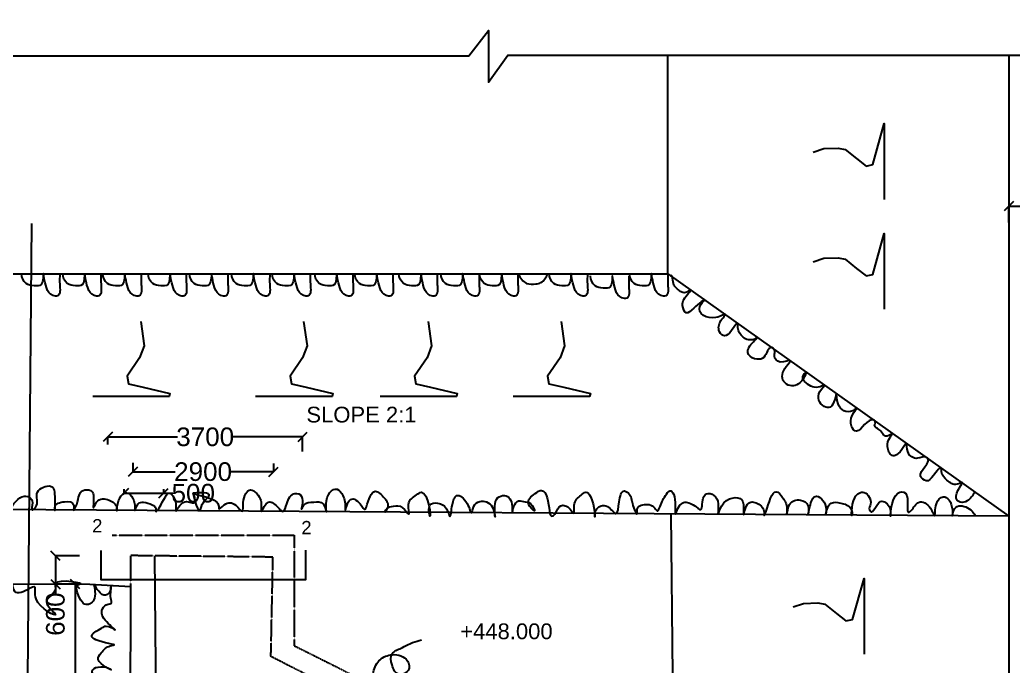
# Model space of a CAD drawing. Header units: inches. Extents: x -68883 to 79575, y 52 to 198306.
# Drawn here: x -56450 to -35123, y 158852 to 172726 of the extents above; entities that cross this region are included whole.
import ezdxf

# ---------------------------------------------------------------- set-up
doc = ezdxf.new("R2010")
doc.units = ezdxf.units.IN
doc.header["$MEASUREMENT"] = 0
doc.linetypes.add('DASHDOT', pattern=[1, 0.5, -0.25, 0, -0.25])
doc.layers.add('DRAWING', color=7, linetype='Continuous')
doc.styles.get("Standard").update_dxf_attribs({"font": 'arial.ttf'})
doc.dimstyles.new('ST200', dxfattribs={"dimtxt": 400, "dimasz": 200, "dimexe": 0.18, "dimexo": 0.0625, "dimgap": 0.09, "dimtad": 0, "dimdec": 0, "dimzin": 0, "dimdsep": 46, "dimtxsty": 'Standard', "dimblk": 'OBLIQUE', "dimcen": 0.09, "dimadec": 0, "dimazin": 0, "dimtfac": 1, "dimtdec": 0, "dimtofl": 0, "dimtmove": 0, "dimatfit": 3, "dimfxl": 1, "dimtolj": 1, "dimtzin": 0, "dimarcsym": 0})

# ---------------------------------------------------------------- blocks, each defined once
blk = doc.blocks.new('_Oblique')
at = {"color": 0, "linetype": 'ByBlock', "lineweight": -2}
blk.add_line((-0.5, -0.5), (0.5, 0.5), dxfattribs=at)
blk = doc.blocks.new('*D138')
at = {"layer": 'Defpoints', "color": 0, "transparency": 16777216}
for p in [(-25921, 168729), (-35213, 168376), (-25921, 168352)]:
    blk.add_point(p, dxfattribs=at)
at = {"layer": 'DRAWING', "color": 0, "lineweight": -2, "transparency": 16777216}
for p, q in [((-35213, 168376), (-35213, 168729)), ((-35213, 168729), (-31166, 168729)), ((-25921, 168729), (-29968, 168729)), ((-25921, 168352), (-25921, 168729))]:
    blk.add_line(p, q, dxfattribs=at)
at = {"layer": 'DRAWING', "color": 0, "lineweight": -2, "transparency": 16777216, "xscale": 200, "yscale": 200, "zscale": 200, "rotation": 180}
blk.add_blockref('_Oblique', (-35213, 168729), dxfattribs=at)
at = {"layer": 'DRAWING', "color": 0, "lineweight": -2, "transparency": 16777216, "xscale": 200, "yscale": 200, "zscale": 200}
blk.add_blockref('_Oblique', (-25921, 168729), dxfattribs=at)
at = {"layer": 'DRAWING', "color": 0, "transparency": 16777216, "insert": (-30567, 168729), "char_height": 400, "attachment_point": 5}
blk.add_mtext('\\A1;8925', dxfattribs=at)
blk = doc.blocks.new('*D156')
at = {"layer": 'Defpoints', "color": 0, "transparency": 16777216}
for p in [(-54564, 163607), (-50378, 163772), (-50378, 163458)]:
    blk.add_point(p, dxfattribs=at)
at = {"layer": 'DRAWING', "color": 0, "lineweight": -2, "transparency": 16777216}
for p, q in [((-54564, 163607), (-54564, 163772)), ((-54564, 163772), (-53068, 163772)), ((-50378, 163772), (-51875, 163772)), ((-50378, 163458), (-50378, 163772))]:
    blk.add_line(p, q, dxfattribs=at)
at = {"layer": 'DRAWING', "color": 0, "lineweight": -2, "transparency": 16777216, "xscale": 200, "yscale": 200, "zscale": 200, "rotation": 180}
blk.add_blockref('_Oblique', (-54564, 163772), dxfattribs=at)
at = {"layer": 'DRAWING', "color": 0, "lineweight": -2, "transparency": 16777216, "xscale": 200, "yscale": 200, "zscale": 200}
blk.add_blockref('_Oblique', (-50378, 163772), dxfattribs=at)
at = {"layer": 'DRAWING', "color": 0, "transparency": 16777216, "insert": (-52471, 163772), "char_height": 400, "attachment_point": 5}
blk.add_mtext('\\A1;3700', dxfattribs=at)
blk = doc.blocks.new('*D157')
at = {"layer": 'Defpoints', "color": 0, "transparency": 16777216}
for p in [(-54026, 163219), (-51006, 163204), (-51006, 163025)]:
    blk.add_point(p, dxfattribs=at)
at = {"layer": 'DRAWING', "color": 0, "lineweight": -2, "transparency": 16777216}
for p, q in [((-54026, 163219), (-54026, 163025)), ((-51006, 163204), (-51006, 163025)), ((-54026, 163025), (-53116, 163025)), ((-51006, 163025), (-51916, 163025))]:
    blk.add_line(p, q, dxfattribs=at)
at = {"layer": 'DRAWING', "color": 0, "lineweight": -2, "transparency": 16777216, "xscale": 200, "yscale": 200, "zscale": 200, "rotation": 180}
blk.add_blockref('_Oblique', (-54026, 163025), dxfattribs=at)
at = {"layer": 'DRAWING', "color": 0, "lineweight": -2, "transparency": 16777216, "xscale": 200, "yscale": 200, "zscale": 200}
blk.add_blockref('_Oblique', (-51006, 163025), dxfattribs=at)
at = {"layer": 'DRAWING', "color": 0, "transparency": 16777216, "insert": (-52516, 163025), "char_height": 400, "attachment_point": 5}
blk.add_mtext('\\A1;2900', dxfattribs=at)
blk = doc.blocks.new('*D158')
at = {"layer": 'Defpoints', "color": 0, "transparency": 16777216}
for p in [(-54220, 162652), (-53368, 162652), (-53368, 162562)]:
    blk.add_point(p, dxfattribs=at)
at = {"layer": 'DRAWING', "color": 0, "lineweight": -2, "transparency": 16777216}
for p, q in [((-54220, 162651), (-54220, 162562)), ((-54220, 162562), (-53368, 162562)), ((-53368, 162651), (-53368, 162562)), ((-53368, 162562), (-53168, 162562))]:
    blk.add_line(p, q, dxfattribs=at)
at = {"layer": 'DRAWING', "color": 0, "lineweight": -2, "transparency": 16777216, "xscale": 200, "yscale": 200, "zscale": 200, "rotation": 180}
blk.add_blockref('_Oblique', (-54220, 162562), dxfattribs=at)
at = {"layer": 'DRAWING', "color": 0, "lineweight": -2, "transparency": 16777216, "xscale": 200, "yscale": 200, "zscale": 200}
blk.add_blockref('_Oblique', (-53368, 162562), dxfattribs=at)
at = {"layer": 'DRAWING', "color": 0, "transparency": 16777216, "insert": (-52727, 162562), "char_height": 400, "attachment_point": 5}
blk.add_mtext('\\A1;500', dxfattribs=at)
blk = doc.blocks.new('*D160')
at = {"layer": 'Defpoints', "color": 0, "transparency": 16777216}
for p in [(-55167, 161219), (-55686, 160610), (-55170, 160610)]:
    blk.add_point(p, dxfattribs=at)
at = {"layer": 'DRAWING', "color": 0, "lineweight": -2, "transparency": 16777216}
for p, q in [((-55167, 161219), (-55686, 161219)), ((-55686, 161219), (-55686, 160610)), ((-55170, 160610), (-55686, 160610)), ((-55686, 160610), (-55686, 160410))]:
    blk.add_line(p, q, dxfattribs=at)
at = {"layer": 'DRAWING', "color": 0, "lineweight": -2, "transparency": 16777216, "xscale": 200, "yscale": 200, "zscale": 200}
for p, rotation in [((-55686, 161219), 90), ((-55686, 160610), 270)]:
    blk.add_blockref('_Oblique', p, dxfattribs=dict(at, rotation=rotation))
at = {"layer": 'DRAWING', "color": 0, "transparency": 16777216, "insert": (-55686, 159968), "char_height": 400, "attachment_point": 5, "rotation": 90}
blk.add_mtext('\\A1;600', dxfattribs=at)
blk = doc.blocks.new('*D161')
at = {"layer": 'Defpoints', "color": 0, "transparency": 16777216}
for p in [(-55170, 160610), (-55278, 155178), (-55262, 155178)]:
    blk.add_point(p, dxfattribs=at)
at = {"layer": 'DRAWING', "color": 0, "lineweight": -2, "transparency": 16777216}
for p, q in [((-55170, 160610), (-55262, 160610)), ((-55262, 160610), (-55262, 158499)), ((-55262, 155178), (-55262, 157289)), ((-55278, 155178), (-55262, 155178))]:
    blk.add_line(p, q, dxfattribs=at)
at = {"layer": 'DRAWING', "color": 0, "lineweight": -2, "transparency": 16777216, "xscale": 200, "yscale": 200, "zscale": 200}
for p, rotation in [((-55262, 160610), 90), ((-55262, 155178), 270)]:
    blk.add_blockref('_Oblique', p, dxfattribs=dict(at, rotation=rotation))
at = {"layer": 'DRAWING', "color": 0, "transparency": 16777216, "insert": (-55262, 157894), "char_height": 400, "attachment_point": 5, "rotation": 90}
blk.add_mtext('\\A1;4856', dxfattribs=at)

msp = doc.modelspace()

# ---------------------------------------------------------------- linework, layer by layer
at = {"layer": 'DRAWING'}
for points in [[(-64395.27822, 171953.97498), (-46808.9927, 171953.97498), (-46390.17854, 172498.619), (-46390.17854, 171391.83884), (-45974.67344, 171968.84962), (-26147.32306, 171968.84962), (-20531.15581, 171968.84962), (-19957.32998, 172726.04758), (-19957.32998, 171250.39561), (-19641.3076, 171705.43992), (10148.06784, 171705.43992)], [(-59223.14204, 167276.43036), (-42537.7117, 167276.43036), (-42537.7117, 171968.84962)], [(-35212.66233, 171968.84962), (-35212.66233, 171968.84962), (-35212.66233, 147370.66296)], [(-39413.41532, 169885.98316), (-39189.3639, 169964.23584), (-38879.81787, 169974.37222), (-38730.12008, 169943.96336), (-38484.00576, 169748.83878), (-38278.46867, 169585.88469), (-38136.40116, 169619.60026), (-37890.05426, 170499.69513), (-37890.05426, 168869.98155)], [(-56318.80503, 153718.93069), (-56194.33918, 168351.89813)], [(-39413.41532, 167528.9452), (-39189.3639, 167607.19789), (-38879.81787, 167617.33427), (-38730.12008, 167586.92541), (-38484.00576, 167391.80083), (-38278.46867, 167228.84674), (-38136.40116, 167262.5623), (-37890.05426, 168142.65718), (-37890.05426, 166512.9436)], [(-42537.7117, 167276.43036), (-35212.66233, 162073.33573), (-56988.32619, 162211.79627), (-59652.62456, 162202.40552), (-60088.75283, 161779.03334), (-60180.46934, 161401.53931), (-60048.99608, 160971.22975), (-59767.26766, 160706.76627), (-59512.69189, 160628.78357), (-54947.68438, 160609.0779), (-54075.05145, 160560.09351), (-54094.53527, 152169.30802), (-54093.65745, 147354.22377), (-54157.3683, 133528.28411), (-51114.51747, 133514.26245), (-51104.68428, 135648.1702), (-41788.4603, 140352.19669), (-37825.31631, 140365.03826), (-37801.09778, 143677.68312), (-37733.78673, 147414.19866)], [(-53855.96468, 166251.26103), (-53780.86967, 165726.24985), (-53878.23758, 165470.96504), (-54146.78513, 165077.20788), (-54118.21617, 164913.36295), (-53801.10209, 164839.17678), (-53228.36198, 164705.18904), (-53243.71619, 164639.55635), (-54886.71774, 164639.55635)], [(-50357.69288, 166251.26103), (-50282.59787, 165726.24985), (-50379.96578, 165470.96504), (-50648.51333, 165077.20788), (-50619.94437, 164913.36295), (-50302.83029, 164839.17678), (-49730.09018, 164705.18904), (-49745.44439, 164639.55635), (-51388.44594, 164639.55635)], [(-47685.02405, 166251.26103), (-47609.92903, 165726.24985), (-47707.29695, 165470.96504), (-47975.84449, 165077.20788), (-47947.27554, 164913.36295), (-47630.16145, 164839.17678), (-47057.42134, 164705.18904), (-47072.77556, 164639.55635), (-48715.77711, 164639.55635)], [(-44828.72197, 166251.26103), (-44753.62695, 165726.24985), (-44850.99487, 165470.96504), (-45119.54241, 165077.20788), (-45090.97346, 164913.36295), (-44773.85937, 164839.17678), (-44201.11926, 164705.18904), (-44216.47348, 164639.55635), (-45859.47503, 164639.55635)], [(-42473.36241, 162119.50288), (-42400.27993, 155194.56841)], [(-54714.88713, 161334.61706), (-54714.88713, 160709.2378), (-53262.11688, 160709.2378), (-50307.13075, 160709.2378), (-50307.13075, 161343.98298)], [(-53558.41203, 161219.46996), (-53509.58621, 155729.83144), (-50034.48228, 155711.97957), (-41541.07696, 151351.61464)], [(-39848.62725, 160121.57208), (-39624.57583, 160199.82477), (-39315.0298, 160209.96115), (-39165.33202, 160179.55229), (-38919.21769, 159984.42771), (-38713.68061, 159821.47362), (-38571.61309, 159855.18918), (-38325.26619, 160735.28406), (-38325.26619, 159105.57048)]]:
    msp.add_lwpolyline(points, dxfattribs=at)
at = {"layer": 'DRAWING', "linetype": 'DASHDOT'}
for points in [[(-54470.59752, 161666.03428), (-50559.0456, 161666.03428), (-50559.0456, 159290.67887), (-41571.53552, 154778.49706), (-37307.30863, 154760.18491), (-37339.03469, 151603.2517), (-30898.60683, 151538.52769), (-15853.84785, 151496.53716), (9260.52013, 151278.67071), (15616.2601, 151266.81812), (15577.21689, 154363.58781), (23617.05221, 154418.38312), (33693.88458, 157920.63315), (38146.65268, 159468.76515), (37990.38395, 165775.59428), (40833.30566, 165846.03535), (40962.90182, 160615.68126), (40967.47847, 157766.36955)], [(-37733.78673, 147414.19866), (-37707.20865, 154264.62037), (-41703.48109, 154340.29686), (-51059.67959, 159056.87432), (-51015.4657, 161192.70327), (-54070.99541, 161224.86534), (-54075.05145, 160560.09351)]]:
    msp.add_lwpolyline(points, dxfattribs=at)
at = {"layer": 'DRAWING'}
for points in [[(-55593.08442, 167276.43036), (-55593.08442, 167046.25578), (-55638.62753, 166800.90762), (-55743.25792, 166809.99455), (-55879.73362, 166978.1034), (-55947.97109, 167276.43036), (-55993.46299, 167046.25578), (-56144.40795, 167016.73359), (-56316.86937, 167067.30091), (-56416.54872, 167276.43036), (-56416.54872, 167279.05287)], [(-54707.55529, 167276.43036), (-54707.55529, 167046.25578), (-54753.09841, 166800.90762), (-54857.7288, 166809.99455), (-54994.2045, 166978.1034), (-55062.44197, 167276.43036), (-55107.93387, 167046.25578), (-55258.87882, 167016.73359), (-55431.34025, 167067.30091), (-55531.0196, 167276.43036), (-55531.0196, 167279.05287)], [(-53844.27423, 167276.43036), (-53844.27423, 167046.25578), (-53889.81735, 166800.90762), (-53994.44774, 166809.99455), (-54130.92344, 166978.1034), (-54199.16091, 167276.43036), (-54244.65281, 167046.25578), (-54395.59776, 167016.73359), (-54568.05918, 167067.30091), (-54667.73854, 167276.43036), (-54667.73854, 167279.05287)], [(-52874.71595, 167276.43036), (-52874.71595, 167046.25578), (-52920.25907, 166800.90762), (-53024.88946, 166809.99455), (-53161.36515, 166978.1034), (-53229.60262, 167276.43036), (-53275.09452, 167046.25578), (-53426.03948, 167016.73359), (-53598.5009, 167067.30091), (-53698.18025, 167276.43036), (-53698.18025, 167279.05287)], [(-51982.72293, 167276.43036), (-51982.72293, 167046.25578), (-52028.26605, 166800.90762), (-52132.89644, 166809.99455), (-52269.37213, 166978.1034), (-52337.60961, 167276.43036), (-52383.1015, 167046.25578), (-52534.04646, 167016.73359), (-52706.50788, 167067.30091), (-52806.18723, 167276.43036), (-52806.18723, 167279.05287)], [(-51084.26601, 167276.43036), (-51084.26601, 167046.25578), (-51129.80913, 166800.90762), (-51234.43952, 166809.99455), (-51370.91522, 166978.1034), (-51439.15269, 167276.43036), (-51484.64459, 167046.25578), (-51635.58954, 167016.73359), (-51808.05096, 167067.30091), (-51907.73031, 167276.43036), (-51907.73031, 167279.05287)], [(-50211.66393, 167276.43036), (-50211.66393, 167046.25578), (-50257.20705, 166800.90762), (-50361.83744, 166809.99455), (-50498.31314, 166978.1034), (-50566.55061, 167276.43036), (-50612.04251, 167046.25578), (-50762.98746, 167016.73359), (-50935.44888, 167067.30091), (-51035.12823, 167276.43036), (-51035.12823, 167279.05287)], [(-49296.57159, 167276.43036), (-49296.57159, 167046.25578), (-49342.1147, 166800.90762), (-49446.74509, 166809.99455), (-49583.22079, 166978.1034), (-49651.45826, 167276.43036), (-49696.95016, 167046.25578), (-49847.89511, 167016.73359), (-50020.35654, 167067.30091), (-50120.03589, 167276.43036), (-50120.03589, 167279.05287)], [(-48436.89655, 167276.43036), (-48436.89655, 167046.25578), (-48482.43966, 166800.90762), (-48587.07005, 166809.99455), (-48723.54575, 166978.1034), (-48791.78322, 167276.43036), (-48837.27512, 167046.25578), (-48988.22008, 167016.73359), (-49160.6815, 167067.30091), (-49260.36085, 167276.43036), (-49260.36085, 167279.05287)], [(-47486.72996, 167276.43036), (-47486.72996, 167046.25578), (-47532.27307, 166800.90762), (-47636.90346, 166809.99455), (-47773.37916, 166978.1034), (-47841.61663, 167276.43036), (-47887.10853, 167046.25578), (-48038.05348, 167016.73359), (-48210.51491, 167067.30091), (-48310.19426, 167276.43036), (-48310.19426, 167279.05287)], [(-46588.27304, 167276.43036), (-46588.27304, 167046.25578), (-46633.81616, 166800.90762), (-46738.44654, 166809.99455), (-46874.92224, 166978.1034), (-46943.15971, 167276.43036), (-46988.65161, 167046.25578), (-47139.59657, 167016.73359), (-47312.05799, 167067.30091), (-47411.73734, 167276.43036), (-47411.73734, 167279.05287)], [(-45754.45359, 167276.43036), (-45754.45359, 167046.25578), (-45799.99671, 166800.90762), (-45904.6271, 166809.99455), (-46041.10279, 166978.1034), (-46109.34027, 167276.43036), (-46154.83217, 167046.25578), (-46305.77712, 167016.73359), (-46478.23854, 167067.30091), (-46577.91789, 167276.43036), (-46577.91789, 167279.05287)], [(-45754.45359, 167276.43036), (-45569.06667, 167069.53173), (-45371.38867, 167058.31385), (-45263.56396, 167085.23636), (-45115.30528, 167276.43036)], [(-44263.62954, 167276.43036), (-44263.62954, 167046.25578), (-44309.17266, 166800.90762), (-44413.80305, 166809.99455), (-44550.27874, 166978.1034), (-44618.51622, 167276.43036), (-44664.00812, 167046.25578), (-44814.95307, 167016.73359), (-44987.41449, 167067.30091), (-45087.09384, 167276.43036), (-45087.09384, 167279.05287)], [(-43374.08795, 167226.91799), (-43374.08795, 166996.7434), (-43419.63107, 166751.39525), (-43524.26146, 166760.48218), (-43660.73716, 166928.59103), (-43728.97463, 167226.91799), (-43774.46653, 166996.7434), (-43925.41148, 166967.22121), (-44097.8729, 167017.78854), (-44197.55226, 167226.91799), (-44197.55226, 167229.5405)], [(-42537.7117, 167276.43036), (-42537.7117, 167046.25578), (-42583.25482, 166800.90762), (-42687.88521, 166809.99455), (-42824.3609, 166978.1034), (-42892.59838, 167276.43036), (-42938.09027, 167046.25578), (-43089.03523, 167016.73359), (-43261.49665, 167067.30091), (-43361.176, 167276.43036), (-43361.176, 167279.05287)], [(-35945.26429, 162593.7141), (-36107.72032, 162400.1556), (-36259.81686, 162372.17268), (-36347.87278, 162456.12117), (-36230.05589, 162796.00593), (-36327.86014, 162755.93662), (-36543.99803, 162843.88263), (-36660.07196, 163019.77438), (-36668.86253, 163107.69701), (-36833.52238, 162941.57019), (-36993.62427, 162829.63905), (-37109.6982, 162925.58011), (-36961.38408, 163315.47954), (-36990.376, 163336.07295), (-37173.73881, 163313.34157), (-37385.87402, 163457.25287), (-37410.32042, 163634.36589), (-37630.02916, 163385.29722), (-37722.08776, 163373.30466), (-37818.14829, 163557.19145), (-37758.11037, 163777.0562), (-37708.84537, 163846.41273), (-37830.15633, 163789.04876), (-37930.22029, 163849.01185), (-38006.26818, 163932.96035), (-38098.32679, 164012.91104), (-38085.95363, 164114.2785), (-38112.07027, 164132.82954), (-38487.63436, 163895.37327), (-38579.69297, 164235.1642), (-38471.18984, 164387.91767), (-38567.68568, 164335.10278), (-38879.8841, 164483.0116), (-38918.12779, 164705.38453), (-39051.99328, 164411.05595), (-39180.07449, 164427.04603), (-39272.1331, 164746.84936), (-39172.994, 164886.4199), (-39268.13117, 164850.78546), (-39568.32156, 164930.73615), (-39640.36752, 165066.65269), (-39568.72461, 165167.51341), (-39629.65106, 165020.8593), (-39913.83148, 164872.95019), (-40045.91537, 164960.89621), (-39993.8828, 165284.69706), (-39906.63047, 165407.53311), (-40121.96401, 165380.63783), (-40250.04522, 165508.55934), (-40252.49785, 165653.20801), (-40303.97653, 165689.77409), (-40478.1904, 165480.57641), (-40618.27965, 165440.60092), (-40802.39686, 165540.5395), (-40754.36621, 165756.40673), (-40610.05058, 165907.18318), (-40674.31565, 165872.33539), (-40922.47346, 165916.3084), (-40998.52135, 166008.25165), (-41034.54471, 166116.18527), (-41041.47889, 166213.6333), (-41214.65924, 166000.25661), (-41350.74581, 165948.28856), (-41438.80174, 166064.21722), (-41374.76113, 166300.07234), (-41303.80436, 166399.9671), (-41504.55466, 166334.90416), (-41848.77376, 166574.7568), (-41748.53944, 166715.86924), (-41980.85765, 166538.77884), (-42144.96222, 166434.84274), (-42221.01086, 166590.74688), (-42092.9289, 166858.58217), (-42044.81493, 166926.31824), (-42152.96758, 166874.57225), (-42349.09207, 166966.5155), (-42405.12732, 167030.47639), (-42471.94664, 167229.71643), (-42477.17329, 167222.35822)], [(-60030.03894, 161836.02994), (-60154.06112, 162059.95915), (-60286.14501, 162347.78203), (-60202.09177, 162407.74512), (-59845.86538, 162199.87321), (-59753.37788, 162104.59909), (-59797.83474, 162223.85833), (-59769.81674, 162383.76), (-59593.70488, 162511.68122), (-59433.60299, 162503.68618), (-59413.59035, 162299.8115), (-59413.25, 162203.24924), (-59353.45159, 162203.46), (-59245.4831, 162351.77955), (-59125.4065, 162403.7476), (-59013.33525, 162359.77459), (-58909.28752, 162205.02553), (-58893.2594, 162139.91012), (-58849.23143, 162327.79443), (-58685.12686, 162539.66415), (-58605.07554, 162607.62227), (-58525.02497, 162303.80902), (-58439.4408, 162319.93736), (-58215.29831, 162391.893), (-58043.18838, 162347.92), (-57927.10281, 162208.4874), (-57863.07385, 162467.84617), (-57738.99531, 162563.78723), (-57618.91871, 162467.84617), (-57574.89075, 162164.03321), (-57575.05181, 162209.72826), (-57462.8195, 162371.90512), (-57254.68697, 162431.86849), (-57106.59311, 162275.96435), (-57106.36547, 162211.38022), (-57038.54983, 162363.91008), (-56930.48126, 162615.75528), (-56718.34605, 162471.84369), (-56682.32344, 162307.94451), (-56682.94715, 162209.85452), (-56578.2568, 162339.92496), (-56244.32162, 162475.65632), (-56182.00513, 162359.91256), (-56182.97949, 162206.67547), (-56114.86128, 162256.56122), (-56070.83256, 162588.35711), (-55790.65482, 162716.27833), (-55698.59622, 162436.45078), (-55700.07677, 162203.60494), (-55698.59622, 162256.56122), (-55490.46368, 162380.48521), (-55294.33919, 162308.52927), (-55295.02272, 162201.0294), (-55230.29858, 162324.51964), (-55094.21201, 162624.33508), (-54934.11012, 162624.33508), (-54870.06952, 162352.50228), (-54870.06952, 162252.5637), (-54802.02623, 162372.48988), (-54533.85502, 162412.46537), (-54369.7512, 162248.56618), (-54370.09086, 162195.14822), (-54277.71768, 162504.4639), (-54121.59339, 162561.92623), (-54005.51946, 162404.47033), (-53981.50414, 162276.54911), (-53982.03742, 162192.68078), (-53913.46085, 162332.51468), (-53793.38425, 162368.49236), (-53609.26704, 162316.52431), (-53533.21915, 162236.57362), (-53533.51637, 162189.82886), (-53325.08661, 162488.41854), (-53268.08008, 162561.92623), (-53100.94412, 162332.51468), (-53101.86884, 162187.08423), (-52904.81887, 162380.48521), (-52692.68441, 162368.49236), (-52726.78953, 162561.92623), (-52592.62528, 162183.84621), (-52532.58252, 162328.51716), (-52384.48792, 162536.38907), (-52726.78953, 162561.92623), (-52216.38142, 162364.49484), (-52180.35806, 162276.54911), (-52176.7558, 162232.68982), (-52060.68187, 162312.64051), (-51816.52674, 162304.64547), (-51672.57923, 162177.9961), (-51652.42217, 162364.60856), (-51496.32296, 162636.44136), (-51276.18314, 162404.58405), (-51268.17778, 162308.64299), (-51269.02482, 162175.4301), (-51136.09389, 162360.61104), (-50919.95675, 162272.66531), (-50795.7269, 162172.42063), (-50719.82883, 162336.62592), (-50543.71697, 162556.49067), (-50399.6258, 162492.53007), (-50399.6258, 162224.69478), (-50359.59976, 162300.64795), (-50135.45727, 162372.6036), (-49939.33277, 162332.6284), (-49867.32629, 162166.5174), (-49875.29216, 162332.6284), (-49639.14163, 162648.43392), (-49515.0631, 162516.51519), (-49463.02978, 162228.6923), (-49463.02978, 162208.70441), (-49378.97653, 162400.58653), (-49142.826, 162332.6284), (-49034.75743, 162220.69726), (-49010.74211, 162272.66531), (-48818.61954, 162604.46091), (-48622.49504, 162460.54962), (-48562.45712, 162236.68734), (-48608.76285, 162158.51482), (-48588.94419, 162207.95715), (-48424.83962, 162287.90784), (-48240.72241, 162259.9252), (-48096.63049, 162112.01609), (-48104.63584, 162323.88581), (-47932.52667, 162527.76048), (-47828.46003, 162583.72605), (-47644.34281, 162072.04089), (-47644.34281, 162307.89573), (-47484.24168, 162351.86874), (-47272.10647, 162195.96459), (-47220.07314, 162072.04089), (-47164.0379, 162319.88829), (-47071.97929, 162511.77012), (-46847.8368, 162343.87341), (-46747.73034, 162146.68145), (-46703.74487, 162287.90784), (-46575.66366, 162383.8489), (-46307.49245, 162271.91776), (-46247.45452, 162060.04804), (-46247.45452, 162335.87837), (-46159.39859, 162487.785), (-46011.30474, 162507.7726), (-45879.2201, 162231.94227), (-45879.79732, 162141.1627), (-45775.15421, 162387.84642), (-45639.06764, 162387.84642), (-45486.9711, 162339.87589), (-45398.91518, 162187.96955), (-45527.67078, 162331.82399), (-45387.58153, 162555.68626), (-45247.49303, 162623.64439), (-45127.41643, 162467.74025), (-45007.33982, 162075.98126), (-44951.33435, 162135.25907), (-44835.23065, 162295.84602), (-44635.10347, 162223.89037), (-44558.84629, 162132.76343), (-44547.04679, 162303.84106), (-44398.95294, 162523.70582), (-44298.88898, 162583.6689), (-44194.82309, 162491.72566), (-44102.76448, 162075.98126), (-44102.42189, 162129.86126), (-43970.68059, 162291.8485), (-43834.59402, 162275.85842), (-43650.38126, 162126.98696), (-43582.43353, 162375.79671), (-43466.3596, 162611.65183), (-43358.29103, 162535.69838), (-43298.2531, 162343.81655), (-43198.08646, 162124.11104), (-43186.18186, 162251.87301), (-43074.11061, 162315.83362), (-42817.94743, 162243.87797), (-42753.90683, 162183.91488), (-42721.88615, 162235.88293), (-42589.80226, 162515.71078), (-42497.74365, 162615.64935), (-42377.66705, 162303.84106), (-42378.84298, 162118.90188), (-42253.58852, 162331.82399), (-42145.51995, 162371.79919), (-42025.44334, 162331.82399), (-41893.35945, 162243.87797), (-41845.32881, 162211.89781), (-41777.28552, 162459.74521), (-41673.21888, 162559.68378), (-41513.11699, 162487.72785), (-41457.08174, 162271.8609), (-41458.09156, 162113.04728), (-41378.32952, 162296.27637), (-40950.05717, 162420.20006), (-40910.03189, 162188.34275), (-40910.53279, 162109.56563), (-40825.97789, 162328.25682), (-40609.84075, 162344.2469), (-40469.7515, 162156.36259), (-40470.06687, 162106.76493), (-40329.66226, 162456.17803), (-40213.58833, 162596.0921), (-40073.49983, 162472.16811), (-39981.44123, 162232.31576), (-39982.25927, 162103.6632), (-39921.40255, 162320.26178), (-39689.25545, 162416.20254), (-39525.15088, 162288.28133), (-39526.34321, 162100.76426), (-39485.12559, 162276.28877), (-39373.05435, 162496.15352), (-39144.90917, 162268.29373), (-39145.98979, 162098.34579), (-39064.85785, 162324.2593), (-38888.746, 162364.2345), (-38652.59546, 162280.28629), (-38584.55218, 162184.34523), (-38585.12168, 162094.77951), (-38524.51425, 162464.17307), (-38320.3844, 162580.10173), (-38184.29783, 162332.25434), (-38208.31315, 162204.33312), (-38188.30051, 162168.35515), (-37972.16262, 162384.22238), (-37772.03544, 162248.30584), (-37756.02548, 162176.35019), (-37756.57765, 162089.51121), (-37596.66722, 162568.05231), (-37436.56533, 162564.05479), (-37352.51209, 162156.30544), (-37312.4868, 162192.28341), (-37152.38491, 162368.17516), (-36896.22174, 162240.25394), (-36812.04677, 162083.50541), (-36772.14321, 162336.19471), (-36628.05128, 162488.10133), (-36427.9241, 162204.27597), (-36428.70752, 162081.06795), (-36379.89346, 162228.26138), (-36103.71764, 162252.2465), (-35979.63911, 162148.3104), (-35931.54776, 162077.90676)], [(-54535.70166, 147612.30466), (-54737.22769, 147786.96432), (-54694.76302, 148011.49708), (-54534.83512, 148136.20003), (-54669.78428, 148168.66976), (-54954.54802, 148213.57619), (-54986.8517, 148325.0005), (-54926.90184, 148519.59544), (-54534.20204, 148518.9459), (-54607.16697, 148586.95524), (-54667.11683, 148796.51881), (-54609.66431, 148966.16576), (-54507.24977, 149001.09283), (-54764.53593, 149078.432), (-54976.72834, 149159.18941), (-54868.20893, 149344.07918), (-54532.83815, 149343.52447), (-54703.17707, 149552.28994), (-54732.03956, 149727.46617), (-54698.73709, 149791.77112), (-54554.42388, 149878.25061), (-54531.95375, 149878.21344), (-54694.29636, 149922.59884), (-54916.31559, 149997.9912), (-54938.50419, 150101.34859), (-54891.88028, 150214.43714), (-54589.93392, 150274.30729), (-54531.29875, 150274.2103), (-54700.94391, 150396.26542), (-54743.12709, 150578.0937), (-54640.99856, 150751.0521), (-54530.51034, 150750.86935), (-54601.34434, 150741.42053), (-54901.07109, 150814.59535), (-54938.81429, 150954.29265), (-54830.02466, 151036.33706), (-54656.84971, 151091.77271), (-54529.94682, 151091.5628), (-54733.68188, 151241.90628), (-54726.58349, 151571.56863), (-54442.64768, 151642.46385), (-54751.42825, 151688.54559), (-54996.3225, 151777.16469), (-54918.24015, 151855.14923), (-54730.13306, 151915.41019), (-54528.51386, 151957.90143), (-54719.25327, 152197.55659), (-54690.85969, 152342.8917), (-54527.63666, 152488.23274), (-54453.06383, 152541.39815), (-54595.03173, 152640.65152), (-54676.6629, 152931.32174), (-54609.22852, 153016.39589), (-54566.63815, 153037.66443), (-54744.09803, 153119.19392), (-54914.27812, 153254.94379), (-54825.7292, 153370.87172), (-54637.6221, 153402.77453), (-54526.12428, 153402.59011), (-54724.38194, 153732.68192), (-54525.29711, 153902.68017), (-54525.1754, 153976.26186), (-54900.26724, 154112.34674), (-54894.59364, 154276.67916), (-54644.94931, 154378.67884), (-54524.51011, 154378.47963), (-54633.60211, 154463.67824), (-54627.92851, 154713.01035), (-54523.77869, 154820.68273), (-54523.5912, 154934.03391), (-54764.09788, 154973.67578), (-55025.0894, 155257.00788), (-54922.96238, 155478.00666), (-54826.50896, 155563.00634), (-54690.3396, 155631.00604), (-54451.94085, 155725.95623), (-54695.91158, 155788.28925), (-54945.55592, 155929.9553), (-54798.03861, 156133.95438), (-54559.74222, 156128.28771), (-54605.13176, 156247.2871), (-54616.47895, 156422.95285), (-54474.63599, 156536.28557), (-54468.9624, 156643.95163), (-54775.34346, 156751.61798), (-54962.57671, 156944.28343), (-54650.5213, 157046.28311), (-54480.30959, 157017.94979), (-54610.80536, 157170.94917), (-54514.35193, 157539.28066), (-54728.36806, 157586.18644), (-54846.27774, 157758.30117), (-54610.45763, 158002.88532), (-54510.6872, 158328.99752), (-54764.64807, 158555.46439), (-54900.69776, 158745.69641), (-54546.96722, 158809.10718), (-54498.37358, 158781.89749), (-54769.66761, 158996.14032), (-54706.57611, 159134.76825), (-54510.99203, 159285.99833), (-54444.74611, 159298.60105), (-54820.14065, 159418.3249), (-54905.31387, 159490.7894), (-54700.26651, 159667.22464), (-54596.166, 159711.33359), (-54403.56097, 159628.28533), (-54585.10482, 159799.52927), (-54675.87712, 160081.57841), (-54554.84763, 160182.31014), (-54494.33327, 160197.4199), (-54499.33699, 160309.99555), (-54499.33699, 160440.9468), (-54491.33708, 160583.46129), (-54509.42272, 160471.16632), (-54650.62366, 160375.47118), (-54856.71307, 160603.97131), (-54847.29685, 160309.99555), (-55028.84069, 160174.00771), (-55139.78445, 160264.66627), (-55169.61391, 160610.03563), (-55169.55141, 160610.03563), (-55686.09061, 160610.03563), (-55686.09061, 160510.03563), (-55881.08993, 160229.41017), (-55686.09061, 159967.65368), (-56102.97743, 160299.92238), (-56133.23462, 160551.75171), (-56425.72297, 160430.87363), (-56556.83818, 160451.01998), (-56607.0754, 160616.24096), (-56718.21057, 160294.88579), (-56864.45437, 160184.08089), (-57030.87037, 160445.98339), (-57136.77126, 160461.09315), (-57298.14365, 160435.91022), (-57530.11689, 160491.31267)], [(-48888.02763, 158451.74386), (-48865.16893, 158688.21236), (-48741.14685, 158965.67402), (-48493.10269, 159092.01817), (-48155.76295, 158997.87931), (-48098.71311, 158784.82852), (-48309.54998, 158673.34823), (-48458.35359, 158877.4411), (-48458.35359, 159112.78824), (-48264.87923, 159239.13239), (-48019.31586, 159355.5673), (-47823.36147, 159415.02327)]]:
    msp.add_spline(points, degree=3, dxfattribs=at)

# ---------------------------------------------------------------- texts
for s, height, p in [('SLOPE 2:1', 338.431396, (-50298.21464, 164082.31051)), ('2', 284.48373, (-54898.36224, 161722.8542)), ('2', 284.48373, (-50407.0659, 161683.54343)), ('+448.000', 338.431396, (-46995.28138, 159430.20535))]:
    msp.add_text(s, height=height, dxfattribs=at).set_placement(p)

# ---------------------------------------------------------------- dimensions: what is measured, and where the dimension line sits
for base, p1, p2, text, picture, middle in [((-25921.04553, 168728.85126), (-35212.66233, 168376.40537), (-25921.04553, 168351.63947), '8925', '*D138', (-30566.85393, 168728.85126)), ((-50378.0528, 163771.5404), (-54564.09496, 163607.26997), (-50378.0528, 163457.93396), '3700', '*D156', (-52471.07388, 163771.5404)), ((-51005.9641, 163024.86038), (-54025.90516, 163218.99967), (-51005.9641, 163204.06524), '2900', '*D157', (-52515.93463, 163024.86038)), ((-53368.08008, 162561.92623), (-54220.25534, 162651.52452), (-53368.08008, 162651.52452), '500', '*D158', (-52726.78953, 162561.92623))]:
    dim = msp.add_linear_dim(base=base, p1=p1, p2=p2, text=text, dimstyle='ST200', dxfattribs=at)
    dim.commit()
    dim.dimension.update_dxf_attribs({"geometry": picture, "text_midpoint": middle})
for base, p1, p2, text, picture, middle in [((-55686.09061, 160610.03563), (-55166.9224, 161219.07012), (-55169.55141, 160610.03563), '600', '*D160', (-55686.09061, 159967.65368)), ((-55262.28875, 155178.0055), (-55169.55141, 160610.03563), (-55278.38535, 155178.0055), '4856', '*D161', (-55262.28875, 157894.02056))]:
    dim = msp.add_linear_dim(base=base, p1=p1, p2=p2, angle=90, text=text, dimstyle='ST200', dxfattribs=at)
    dim.commit()
    dim.dimension.update_dxf_attribs({"geometry": picture, "text_midpoint": middle})

doc.saveas('drawing.dxf')
